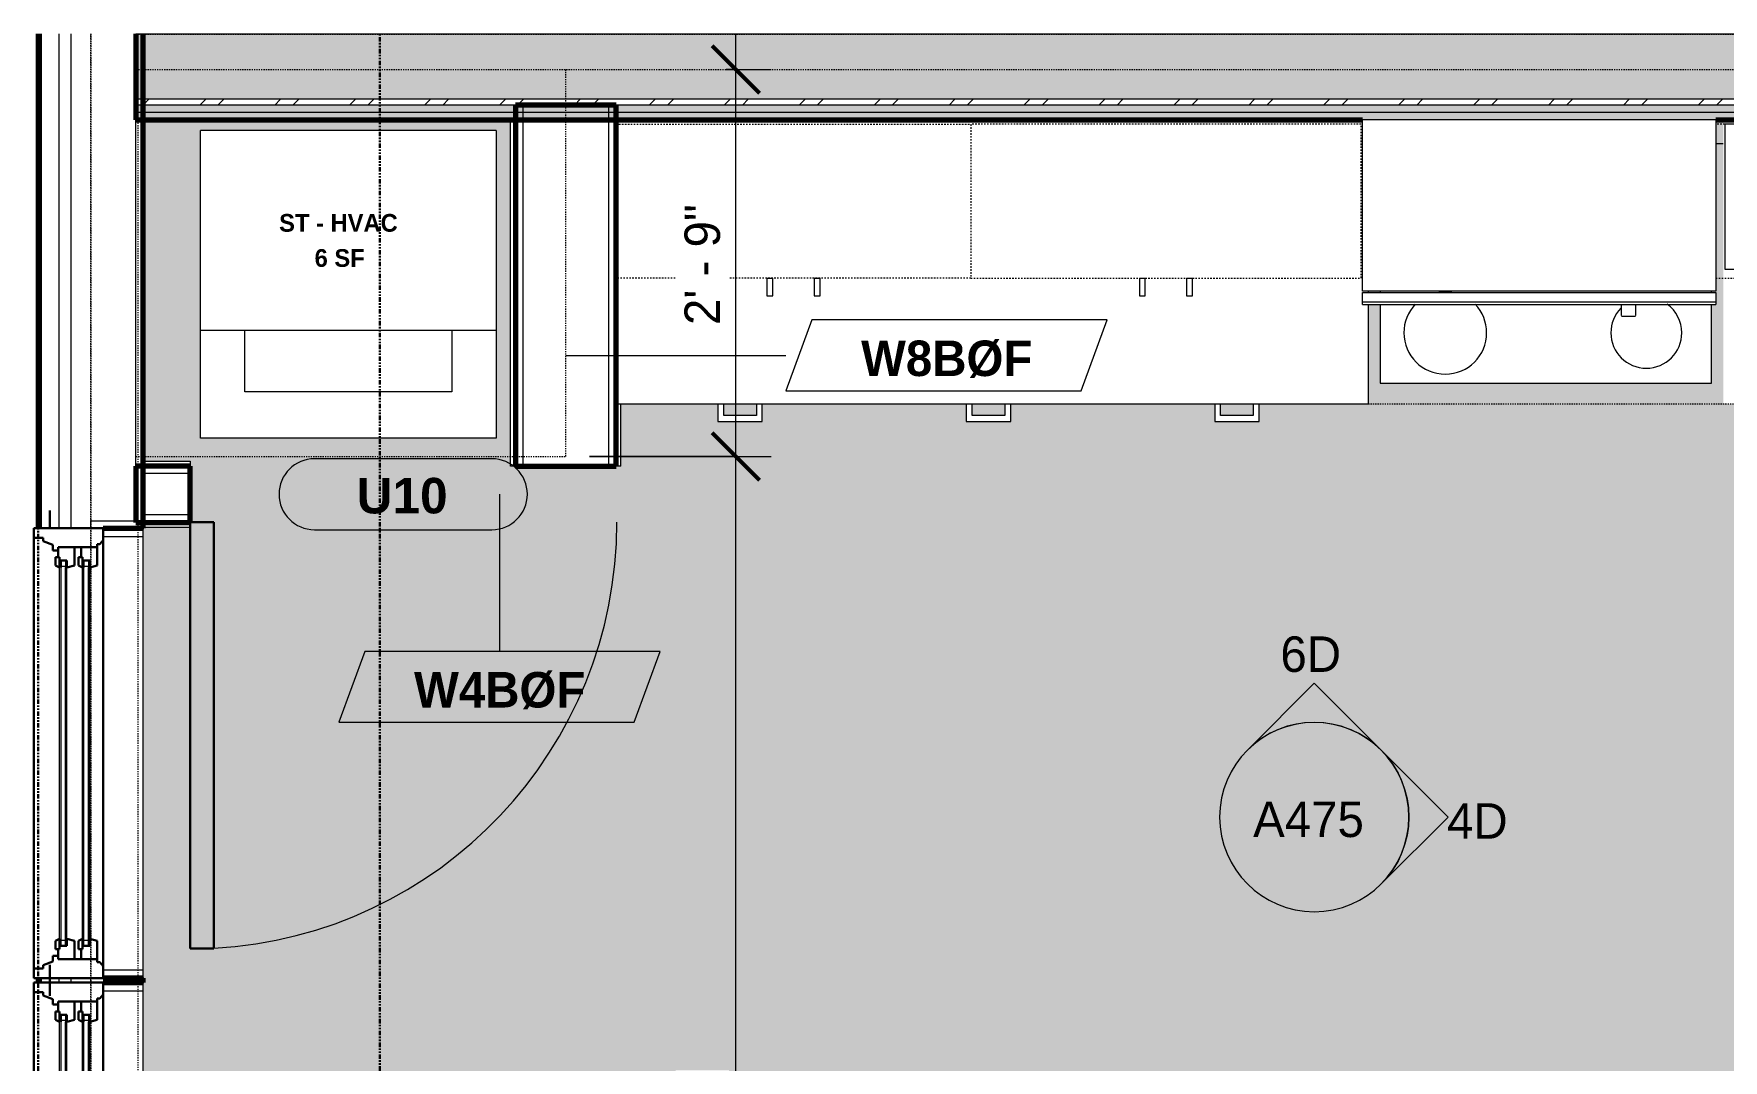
# Model space of a CAD drawing. Header units: inches. Extents: x -2718 to -922, y 119 to 10852.
# Drawn here: x -2436 to -2293.1, y 10466.4 to 10553.2 of the extents above; entities that cross this region are included whole.
import ezdxf

# ---------------------------------------------------------------- set-up
doc = ezdxf.new("R2010")
doc.units = ezdxf.units.IN
doc.header["$MEASUREMENT"] = 0
for name, pattern in [('Dash', [0.25, 0.125, -0.125]), ('Dash 3_32_', [0.1875, 0.09375, -0.09375]), ('Double Dash 3_8_', [1, 0.375, -0.125, 0.125, -0.125, 0.125, -0.125])]:
    doc.linetypes.add(name, pattern=pattern)
for name, color, linetype, lineweight in [('0-2', 250, 'Continuous', 18), ('0-3', 50, 'Double Dash 3_8_', 30), ('0-4', 130, 'Continuous', 5), ('A-ANNO-DIMS', 211, 'Continuous', 9), ('A-ANNO-DIMS-32', 211, 'Continuous', 9), ('A-AREA-IDEN', 2, 'Continuous', 9), ('A-DETL-1', 90, 'Dash 3_32_', 18), ('A-DOOR', 31, 'Continuous', 18), ('A-DOOR-3', 31, 'Continuous', 9), ('A-DOOR-4', 31, 'Continuous', 30), ('A-DOOR-IDEN', 31, 'Continuous', 9), ('A-GLAZ-1', 250, 'Continuous', 18), ('A-GLAZ-2', 50, 'Continuous', 30), ('A-GLAZ-3', 7, 'Continuous', 9), ('A-WALL', 113, 'Continuous', 18), ('A-WALL-1', 10, 'Continuous', 70), ('A-WALL-2', 250, 'Continuous', 18), ('A-WALL-3', 113, 'Continuous', 70), ('A-WALL-4', 113, 'Continuous', 9), ('A-WALL-IDEN', 211, 'Continuous', 9), ('A-WALL-PATT-1', 7, 'Continuous', 9), ('A-WALL-PATT-2', 253, 'Continuous', 9), ('A-WALL-PATT-3', 8, 'Continuous', 9), ('C-PROP-LINE-1', 50, 'Double Dash 3_8_', 30), ('G-ANNO-SYMB', 111, 'Continuous', 9), ('I-FURN', 30, 'Continuous', 9), ('I-WALL', 2, 'Continuous', 18), ('I-WALL-1', 10, 'Continuous', 70), ('I-WALL-2', 2, 'Continuous', 70), ('P-SANR-FIXT', 6, 'Continuous', 9), ('Q-CASE', 31, 'Continuous', 9), ('Q-CASE-1', 31, 'Dash', 9), ('Q-SPCQ', 91, 'Continuous', 9)]:
    doc.layers.add(name, color=color, linetype=linetype, lineweight=lineweight)
doc.layers.add('A-AREA-PATT-1', color=7, linetype='Continuous', lineweight=9, transparency=1)
doc.styles.add('Arial_B', font='arialbd.ttf', dxfattribs={"height": 3})
doc.styles.add('Century Gothic', font='ufonts.com_century-gothic.ttf', dxfattribs={"height": 3})
doc.styles.add('Century Gothic_B', font='GOTHICB.TTF', dxfattribs={"height": 3})
doc.styles.add('Century Gothic_B_1', font='GOTHICB.TTF', dxfattribs={"height": 1.5})
doc.dimstyles.new('OD_1__HACK_2', dxfattribs={"dimscale": 12, "dimtxt": 3.132505, "dimasz": 0.333333, "dimexe": 0.25, "dimexo": 0.166667, "dimgap": 0.041667, "dimtad": 1, "dimdec": 0, "dimzin": 3, "dimdsep": 46, "dimlunit": 4, "dimtxsty": 'Century Gothic', "dimblk1": 'OBLIQUE', "dimblk2": 'OBLIQUE', "dimsah": 1, "dimcen": 0.09, "dimdle": 0.25, "dimazin": 0, "dimtfac": 1, "dimtdec": 4, "dimtix": 1, "dimtmove": 0, "dimatfit": 3, "dimfxl": 1, "dimtvp": 1, "dimtfill": 1, "dimfrac": 2, "dimtolj": 1, "dimtzin": 0, "dimarcsym": 2})
pattern_1 = [(0, (0, 0), (10.24, 2.56), [0.422, -7.258, 0.422, -7.258, -40.96]), (0, (0, 0), (10.24, 2.56), [-15.36, 0.422, -14.938, 0.422, -7.258, -17.92]), (0, (0, 0), (10.24, 2.56), [-38.4, 0.422, -4.698, 0.422, -12.378]), (120, (3.84, 1.28), (-7.33702503, 7.58810013), [0.422, -7.258, 0.422, -7.258, -40.96]), (120, (3.84, 1.28), (-7.33702503, 7.58810013), [-15.36, 0.422, -14.938, 0.422, -7.258, -17.92]), (120, (3.84, 1.28), (-7.33702503, 7.58810013), [-38.4, 0.422, -4.698, 0.422, -12.378]), (240, (5.12, 6.4), (-2.90297497, -10.14810013), [0.422, -7.258, 0.422, -7.258, -40.96]), (240, (5.12, 6.4), (-2.90297497, -10.14810013), [-15.36, 0.422, -14.938, 0.422, -7.258, -17.92]), (240, (5.12, 6.4), (-2.90297497, -10.14810013), [-38.4, 0.422, -4.698, 0.422, -12.378])]

# ---------------------------------------------------------------- blocks, each defined once
blk = doc.blocks.new('Window-Double_Hung-Andersen-400_Series-Tilt_Wash - DOUBLE HUNG - REVERSE COTTAGE - 2ND FLOOR-2888385-2ND _ 3RD FLOOR - STUDIO B - ADA TYPE B')
at = {"layer": 'A-GLAZ-1'}
for p, q in [((-19.01, -2.44), (-18.95, -2.44)), ((18.95, -2.44), (19.01, -2.44)), ((-18.95, -3.94), (-19.01, -3.94)), ((19.01, -3.94), (18.95, -3.94))]:
    blk.add_line(p, q, dxfattribs=at)
at = {"layer": 'A-GLAZ-2'}
for p, q in [((19.01, 4.81), (-19.01, 4.81)), ((-19.01, 4.81), (-19.01, -1.06)), ((-18.2, 4.81), (-18.2, 4)), ((18.2, 4.81), (18.2, 4)), ((19.01, -1.06), (19.01, 4.81)), ((-19.01, 3.44), (-20.51, 3.44)), ((-18.2, 4), (-17.92, 4)), ((-17.92, 4), (-17.61, 3.19)), ((-17.61, 3.19), (-17.14, 3.19)), ((-17.14, 3.19), (-17.14, 2.75)), ((-15.86, 2.97), (-16.57, 2.97)), ((-16.57, 2.62), (-16.57, 2.97)), ((-15.86, 2.97), (-15.7, 2.62)), ((15.86, 2.97), (15.7, 2.62)), ((15.86, 2.97), (16.57, 2.97)), ((16.57, 2.62), (16.57, 2.97)), ((17.14, 3.19), (17.14, 2.75)), ((17.61, 3.19), (17.14, 3.19)), ((17.92, 4), (17.61, 3.19)), ((18.2, 4), (17.92, 4)), ((19.01, 3.44), (20.51, 3.44)), ((-17.42, 2.75), (-16.57, 2.75)), ((-17.42, 2.75), (-17.42, -0.56)), ((-15.7, 2.62), (-16.57, 2.62)), ((-16.29, 2.62), (-16.29, 2)), ((-15.7, 2), (-16.29, 2)), ((-15.86, 1.37), (-15.7, 2)), ((15.7, 2.62), (16.57, 2.62)), ((15.7, 2), (16.29, 2)), ((15.86, 1.37), (15.7, 2)), ((16.29, 2.62), (16.29, 2)), ((17.42, 2.75), (16.57, 2.75)), ((17.42, 2.75), (17.42, -0.56)), ((-17.42, 1.37), (-15.86, 1.37)), ((-17.42, 0.81), (-16.57, 0.81)), ((-15.86, 1.03), (-16.57, 1.03)), ((-16.57, 0.69), (-16.57, 1.03)), ((-15.7, 0.69), (-16.57, 0.69)), ((-16.29, 0.69), (-16.29, 0.06)), ((-15.7, 0.06), (-16.29, 0.06)), ((-15.86, 1.03), (-15.7, 0.69)), ((-15.86, -0.56), (-15.7, 0.06)), ((15.86, 1.03), (15.7, 0.69)), ((15.7, 0.69), (16.57, 0.69)), ((15.7, 0.06), (16.29, 0.06)), ((15.86, -0.56), (15.7, 0.06)), ((17.42, 1.37), (15.86, 1.37)), ((15.86, 1.03), (16.57, 1.03)), ((16.29, 0.69), (16.29, 0.06)), ((16.57, 0.69), (16.57, 1.03)), ((17.42, 0.81), (16.57, 0.81)), ((-19.01, -1.06), (19.01, -1.06)), ((-17.67, -0.78), (-18, -1.06)), ((-17.67, -0.78), (-17.67, -0.56)), ((-17.67, -0.56), (-15.86, -0.56)), ((17.67, -0.56), (15.86, -0.56)), ((17.67, -0.78), (17.67, -0.56)), ((17.67, -0.78), (18, -1.06))]:
    blk.add_line(p, q, dxfattribs=at)
at = {"layer": 'A-GLAZ-3'}
for p, q in [((-16.29, 2.5), (-15.7, 2.5)), ((-16.29, 2.12), (-15.7, 2.12)), ((-15.82, 2.5), (-15.82, 2.12)), ((-15.7, 2.62), (15.7, 2.62)), ((-15.7, 2.5), (15.7, 2.5)), ((-15.7, 2.12), (15.7, 2.12)), ((-15.7, 2), (15.7, 2)), ((16.29, 2.5), (15.7, 2.5)), ((16.29, 2.12), (15.7, 2.12)), ((15.82, 2.5), (15.82, 2.12)), ((-16.29, 0.56), (-15.7, 0.56)), ((-16.29, 0.19), (-15.7, 0.19)), ((-15.82, 0.56), (-15.82, 0.19)), ((-15.7, 0.69), (15.7, 0.69)), ((-15.7, 0.56), (15.7, 0.56)), ((-15.7, 0.19), (15.7, 0.19)), ((-15.7, 0.06), (15.7, 0.06)), ((16.29, 0.56), (15.7, 0.56)), ((16.29, 0.19), (15.7, 0.19)), ((15.82, 0.56), (15.82, 0.19)), ((18.95, -1.06), (-18.95, -1.06)), ((-18.95, -1.06), (-18.95, -4.44)), ((-18.32, -1.06), (-18.32, -4.44)), ((18.32, -1.06), (18.32, -4.44)), ((18.95, -4.44), (18.95, -1.06)), ((-18.95, -4.44), (18.95, -4.44))]:
    blk.add_line(p, q, dxfattribs=at)
blk = doc.blocks.new('Family - ___-2835860-2ND _ 3RD FLOOR - STUDIO B - ADA TYPE B')
at = {"layer": 'C-PROP-LINE-1'}
blk.add_line((-3860.72, 10344.56), (-3860.72, 10553.21), dxfattribs=at)
blk = doc.blocks.new('Family - ___-2835903-2ND _ 3RD FLOOR - STUDIO B - ADA TYPE B')
at = {"layer": 'C-PROP-LINE-1'}
blk.add_line((-3831.82, 10344.56), (-3831.82, 10553.21), dxfattribs=at)
blk = doc.blocks.new('Family - ___-2835932-2ND _ 3RD FLOOR - STUDIO B - ADA TYPE B')
at = {"layer": 'C-PROP-LINE-1'}
blk.add_line((-3860.72, 10344.56), (-3860.72, 10553.21), dxfattribs=at)
blk = doc.blocks.new('CTR - 1st Phase - Shell_rvt-2-2ND _ 3RD FLOOR - STUDIO B - ADA TYPE B')
at = {"layer": 'A-WALL-1'}
for p, q in [((-3860.72, 10553.21), (-3860.72, 10511.41)), ((-3851.85, 10511.41), (-3851.85, 10553.21)), ((-3855.22, 10511.41), (-3851.85, 10511.41)), ((-3860.72, 10473.39), (-3860.72, 10473.01)), ((-3851.85, 10473.39), (-3855.22, 10473.39)), ((-3855.22, 10473.01), (-3851.85, 10473.01)), ((-3851.85, 10473.01), (-3851.85, 10473.39))]:
    blk.add_line(p, q, dxfattribs=at)
at = {"layer": 'A-WALL-2'}
for p, q in [((-3860.47, 10553.21), (-3860.47, 10511.41)), ((-3858.97, 10553.21), (-3858.97, 10511.41)), ((-3857.97, 10553.21), (-3857.97, 10511.41)), ((-3852.47, 10512.04), (-3852.47, 10553.21)), ((-3856.29, 10512.04), (-3856.29, 10511.41)), ((-3856.29, 10512.04), (-3852.47, 10512.04)), ((-3851.85, 10511.41), (-3851.85, 10511.35)), ((-3860.47, 10473.39), (-3860.47, 10473.01)), ((-3858.97, 10473.39), (-3858.97, 10473.01)), ((-3857.97, 10473.39), (-3857.97, 10473.01)), ((-3856.29, 10473.39), (-3856.29, 10473.01)), ((-3851.85, 10473.45), (-3851.85, 10473.39)), ((-3851.85, 10473.01), (-3851.85, 10472.95))]:
    blk.add_line(p, q, dxfattribs=at)
at = {"layer": '0-2', "rotation": 89.99999999999991}
for p in [(-3856.29, 10492.4), (-3856.29, 10454)]:
    blk.add_blockref('Window-Double_Hung-Andersen-400_Series-Tilt_Wash - DOUBLE HUNG - REVERSE COTTAGE - 2ND FLOOR-2888385-2ND _ 3RD FLOOR - STUDIO B - ADA TYPE B', p, dxfattribs=at)
at = {"layer": '0-3'}
for name in ['Family - ___-2835860-2ND _ 3RD FLOOR - STUDIO B - ADA TYPE B', 'Family - ___-2835932-2ND _ 3RD FLOOR - STUDIO B - ADA TYPE B', 'Family - ___-2835903-2ND _ 3RD FLOOR - STUDIO B - ADA TYPE B']:
    blk.add_blockref(name, (0, 0), dxfattribs=at)
blk = doc.blocks.new('CTR - 1st Phase - Common Walls_rvt-2-2ND _ 3RD FLOOR - STUDIO B - ADA TYPE B')
at = {"layer": 'A-WALL-PATT-1'}
h = blk.add_hatch(dxfattribs=at)
h.set_pattern_fill('FP_1', color=256, style=0, pattern_type=2)
h.set_pattern_definition(pattern_1)
h.paths.add_polyline_path([(-3486.67, 10546.56), (-3486.67, 10547.19), (-3852.47, 10547.19), (-3852.47, 10546.56), (-3486.71, 10546.56)], flags=0)
h = blk.add_hatch(dxfattribs=at)
h.set_pattern_fill('FP_1', color=256, style=0, pattern_type=2)
h.set_pattern_definition(pattern_1)
h.paths.add_polyline_path([(-3491.35, 10545.94), (-3487.3, 10545.94), (-3487.3, 10546.56), (-3552.92, 10546.56), (-3552.92, 10545.94), (-3492.12, 10545.94)], flags=0)
h.paths.add_polyline_path([(-3846.99, 10545.94), (-3680.87, 10545.94), (-3680.87, 10546.36), (-3677.37, 10546.36), (-3677.37, 10545.94), (-3556.42, 10545.94), (-3556.42, 10546.56), (-3852.47, 10546.56), (-3852.47, 10545.94)], flags=0)
at = {"layer": 'A-WALL-PATT-2'}
h = blk.add_hatch(dxfattribs=at)
h.set_pattern_fill('FP_2', color=256, style=0, pattern_type=2)
h.set_pattern_definition([(161.57, (0.16, 0.16), (-1.279773737, -0.000426766), [0, -9.107, 1.011, 0]), (18.43, (-0.16, 0.16), (-1.279773737, 0.000426766), [0, -9.107, 1.011, 0]), (108.43, (0.16, 0.16), (0.639452382, -3.199964008), [3.035, -7.083]), (71.57, (-0.16, 0.16), (0.639452382, 3.199964008), [3.035, -7.083])])
h.paths.add_polyline_path([(-3852.47, 10547.69), (-3486.67, 10547.69), (-3486.67, 10553.19), (-3852.47, 10553.19)], flags=0)
at = {"layer": 'A-WALL-PATT-3'}
h = blk.add_hatch(dxfattribs=at)
h.set_pattern_fill('FP_3', color=256, style=0, pattern_type=2)
h.set_pattern_definition([(45, (0, 0), (-3.1678384, 3.1678384), []), (45, (0, 4.8), (-3.1678384, 3.1678384), [])])
h.paths.add_polyline_path([(-3662.56, 10547.19), (-3486.67, 10547.19), (-3486.67, 10547.69), (-3852.47, 10547.69), (-3852.47, 10547.19), (-3673.74, 10547.19)], flags=0)
at = {"layer": 'A-WALL-2'}
for p, q in [((-3783.41, 10553.19), (-3852.47, 10553.19)), ((-3487.3, 10553.19), (-3745.41, 10553.19)), ((-3487.3, 10547.69), (-3852.47, 10547.69)), ((-3487.3, 10547.19), (-3852.47, 10547.19)), ((-3487.3, 10546.56), (-3852.47, 10546.56))]:
    blk.add_line(p, q, dxfattribs=at)
at = {"layer": 'I-WALL-1'}
for p, q in [((-3852.47, 10553.21), (-3852.47, 10545.94)), ((-3852.47, 10545.94), (-3748.75, 10545.94)), ((-3718.87, 10545.94), (-3706.87, 10545.94))]:
    blk.add_line(p, q, dxfattribs=at)
blk = doc.blocks.new('Entertainment_Center_14771 - Entertainment_Center_14771-1372851-2ND _ 3RD FLOOR - STUDIO B - ADA TYPE B')
at = {"layer": 'I-FURN'}
for p, q in [((-19, -6.13), (-19, -6.1)), ((19, -6.13), (-19, -6.13)), ((19, -6.1), (19, -6.13))]:
    blk.add_line(p, q, dxfattribs=at)
blk = doc.blocks.new('Range - 24_ x 30_-2320547-2ND _ 3RD FLOOR - STUDIO B - ADA TYPE B')
at = {"layer": 'Q-SPCQ'}
blk.add_line((29.37, 22), (30, 22), dxfattribs=at)
for centre, radius, start, end in [((6.5, 6), 3.5, 81.0228, 98.9772), ((6.5, 6), 3.5, 136.4295, 180), ((6.5, 6), 3.5, 360, 43.5294), ((23.5, 6), 3, 136.1907, 180), ((23.5, 6), 3, 360, 53.8773), ((6.5, 6), 3.5, 180, 0), ((23.5, 6), 3, 180, 360)]:
    blk.add_arc(centre, radius, start, end, dxfattribs=at)
blk = doc.blocks.new('Basic Wall _ INT - W4BØF - _5_8 GYP - 2X4 WOOD_BATT_ - 5_8 GYP_ - ___-2685603-2ND _ 3RD FLOOR - STUDIO B - ADA TYPE B')
at = {"layer": 'A-WALL'}
for p, q in [((-3851.85, 10517.08), (-3847.87, 10517.08)), ((-3847.87, 10516.79), (-3851.85, 10516.79)), ((-3847.87, 10517.08), (-3847.87, 10516.79)), ((-3847.87, 10516.79), (-3847.87, 10516.71)), ((-3847.87, 10516.71), (-3847.87, 10516.66))]:
    blk.add_line(p, q, dxfattribs=at)
blk = doc.blocks.new('Basic Wall _ INT - W4BØF - _5_8 GYP - 2X4 WOOD_BATT_ - 5_8 GYP_ - ___-2685604-2ND _ 3RD FLOOR - STUDIO B - ADA TYPE B')
at = {"layer": 'A-WALL'}
for p, q in [((-3851.85, 10511.79), (-3847.87, 10511.79)), ((-3851.85, 10511.5), (-3847.87, 10511.5)), ((-3847.87, 10511.91), (-3847.87, 10511.87)), ((-3847.87, 10511.87), (-3847.87, 10511.79)), ((-3847.87, 10511.79), (-3847.87, 10511.5))]:
    blk.add_line(p, q, dxfattribs=at)
blk = doc.blocks.new('Basic Wall _ INT - W8BØF - _5_8 GYP - 2X8 WOOD_BATT_ - 5_8 GYP_ - ___-2698626-2ND _ 3RD FLOOR - STUDIO B - ADA TYPE B')
at = {"layer": 'I-WALL'}
for p, q in [((-3820.78, 10516.66), (-3820.78, 10545.94)), ((-3820.49, 10545.94), (-3820.49, 10516.66)), ((-3820.49, 10516.66), (-3820.78, 10516.66)), ((-3820.41, 10516.66), (-3820.49, 10516.66)), ((-3820.37, 10516.66), (-3820.41, 10516.66))]:
    blk.add_line(p, q, dxfattribs=at)
blk = doc.blocks.new('Basic Wall _ INT - W8BØF - _5_8 GYP - 2X8 WOOD_BATT_ - 5_8 GYP_ - ___-2703820-2ND _ 3RD FLOOR - STUDIO B - ADA TYPE B')
at = {"layer": 'I-WALL'}
for p, q in [((-3811.74, 10516.66), (-3811.74, 10521.94)), ((-3811.45, 10516.66), (-3811.45, 10521.94)), ((-3811.82, 10516.66), (-3811.87, 10516.66)), ((-3811.74, 10516.66), (-3811.82, 10516.66)), ((-3811.45, 10516.66), (-3811.74, 10516.66))]:
    blk.add_line(p, q, dxfattribs=at)
blk = doc.blocks.new('SWING - SINGLE - FLUSH - 36_ x 80_ - OFFSET PIVOT DOOR AT MAGIC PAK AND WASHER_DRYER-3199414-2ND _ 3RD FLOOR - STUDIO B - ADA TYPE B')
at = {"layer": 'A-DOOR-3'}
blk.add_arc((18, 2.37), 36.07, 93.1789, 180, dxfattribs=at)
at = {"layer": 'A-DOOR-4'}
for p, q in [((16, 2.37), (16, 38.39)), ((18, 38.39), (16, 38.39)), ((18, 2.37), (18, 38.39)), ((18, 2.37), (16, 2.37))]:
    blk.add_line(p, q, dxfattribs=at)
blk = doc.blocks.new('Stacked Washer and Dryer - 26_x25_ - Private-1352637-2ND _ 3RD FLOOR - STUDIO B - ADA TYPE B')
at = {"layer": 'P-SANR-FIXT'}
for p, q in [((0, 12.5), (26, 12.5)), ((0, 12.5), (0, -12.5)), ((16.90625, 12.5), (16.90625, -12.5)), ((26, 12.5), (26, -12.5)), ((16.90625, 8.75), (22.09375, 8.75)), ((22.09375, 8.75), (22.09375, -8.75)), ((22.09375, -8.75), (16.90625, -8.75)), ((26, -12.5), (0, -12.5))]:
    blk.add_line(p, q, dxfattribs=at)
blk = doc.blocks.new('Base Cabinet 3 Drawer 230 - Base Cabinet 3 Drawer 230 21_-2578998-2ND _ 3RD FLOOR - STUDIO B - ADA TYPE B')
at = {"layer": 'Q-CASE'}
for p, q in [((2.61, 25.5), (-1.14, 25.5)), ((-1.14, 25.5), (-1.14, 24)), ((-0.64, 24), (-0.64, 25)), ((-0.64, 25), (2.11, 25)), ((2.11, 25), (2.11, 24)), ((2.61, 24), (2.61, 25.5))]:
    blk.add_line(p, q, dxfattribs=at)
blk = doc.blocks.new('30quot_MicrowaveVent_11166 - 70cm miele oven-2322118-2ND _ 3RD FLOOR - STUDIO B - ADA TYPE B')
at = {"layer": 'Q-CASE'}
for p, q in [((-14.2, -14.49), (-14.2, 0)), ((15.68, 0), (-14.2, 0)), ((15.68, 0), (15.68, -14.49)), ((15.68, -14.49), (-14.2, -14.49)), ((-14.2, -14.61), (15.68, -14.61)), ((-14.2, -15.39), (-14.2, -14.61)), ((-14.2, -15.6), (-14.2, -15.39)), ((-14.2, -15.39), (15.68, -15.39)), ((-14.2, -15.6), (15.68, -15.6)), ((7.69, -16.55), (7.69, -15.63)), ((8.88, -15.63), (8.88, -16.55)), ((15.68, -14.61), (15.68, -15.39)), ((15.68, -15.39), (15.68, -15.6)), ((7.69, -16.6), (8.88, -16.6))]:
    blk.add_line(p, q, dxfattribs=at)
blk = doc.blocks.new('300 Series Wall Hung Cabinet_301 - 12_ x 27_-2529027-2ND _ 3RD FLOOR - STUDIO B - ADA TYPE B')
at = {"layer": 'Q-CASE'}
for p, q in [((5.25, -0.19), (-5.25, -0.19)), ((-5.25, -0.19), (-5.25, -12.44)), ((5.25, -12.44), (5.25, -0.19)), ((-5.25, -12.44), (5.25, -12.44)), ((-4, -13.19), (-3.51, -13.19)), ((-4, -13.19), (-4, -14.69)), ((-3.51, -14.69), (-3.51, -13.19)), ((-4, -14.69), (-3.51, -14.69))]:
    blk.add_line(p, q, dxfattribs=at)
at = {"layer": 'Q-CASE-1'}
for p, q in [((6, -0.19), (-6, -0.19)), ((-6, -0.19), (-6, -13.19)), ((6, -13.19), (6, -0.19)), ((-6, -13.19), (6, -13.19))]:
    blk.add_line(p, q, dxfattribs=at)
blk = doc.blocks.new('300 Series Wall Hung Cabinet_302 - 33_ X 27_-2598982-2ND _ 3RD FLOOR - STUDIO B - ADA TYPE B')
at = {"layer": 'Q-CASE'}
for p, q in [((-2.25, -13.19), (-1.76, -13.19)), ((-2.25, -13.19), (-2.25, -14.69)), ((-1.76, -14.69), (-1.76, -13.19)), ((1.75, -13.19), (2.24, -13.19)), ((1.75, -13.19), (1.75, -14.69)), ((2.24, -14.69), (2.24, -13.19)), ((-2.25, -14.69), (-1.76, -14.69)), ((1.75, -14.69), (2.24, -14.69))]:
    blk.add_line(p, q, dxfattribs=at)
at = {"layer": 'Q-CASE-1'}
for p, q in [((16.5, -0.19), (-16.5, -0.19)), ((-16.5, -0.19), (-16.5, -13.19)), ((16.5, -13.19), (16.5, -0.19)), ((-16.5, -13.19), (16.5, -13.19))]:
    blk.add_line(p, q, dxfattribs=at)
blk = doc.blocks.new('300 Series Wall Hung Cabinet_302 - 30_ X 27_-2746447-2ND _ 3RD FLOOR - STUDIO B - ADA TYPE B')
at = {"layer": 'Q-CASE'}
for p, q in [((-1.76, 14.69), (-2.25, 14.69)), ((-2.25, 14.69), (-2.25, 13.19)), ((-1.76, 13.19), (-1.76, 14.69)), ((2.24, 14.69), (1.75, 14.69)), ((1.75, 14.69), (1.75, 13.19)), ((2.24, 13.19), (2.24, 14.69)), ((-1.76, 13.19), (-2.25, 13.19)), ((2.24, 13.19), (1.75, 13.19))]:
    blk.add_line(p, q, dxfattribs=at)
at = {"layer": 'Q-CASE-1'}
for p, q in [((-15, 0.19), (-15, 13.19)), ((-15, 13.19), (15, 13.19)), ((15, 13.19), (15, 0.19)), ((15, 0.19), (-15, 0.19))]:
    blk.add_line(p, q, dxfattribs=at)
blk = doc.blocks.new('Base Cabinet 3 Drawer 230 - Base Cabinet 3 Drawer 230 21_-2554957-2ND _ 3RD FLOOR - STUDIO B - ADA TYPE B')
at = {"layer": 'Q-CASE'}
for p, q in [((-1.14, -24), (-1.14, -25.5)), ((-0.64, -25), (-0.64, -24)), ((2.11, -24), (2.11, -25)), ((2.61, -25.5), (2.61, -24)), ((-1.14, -25.5), (2.61, -25.5)), ((2.11, -25), (-0.64, -25))]:
    blk.add_line(p, q, dxfattribs=at)
blk = doc.blocks.new('Elevation - Filled Arrow-152140-2ND _ 3RD FLOOR - STUDIO B - ADA TYPE B')
at = {"layer": 'G-ANNO-SYMB'}
for start, end in [(360, 180), (180, 360)]:
    blk.add_arc((0, 0), 0.25, start, end, dxfattribs=at)
blk = doc.blocks.new('Elevation - Filled Arrow-151867-2ND _ 3RD FLOOR - STUDIO B - ADA TYPE B')
at = {"layer": 'G-ANNO-SYMB'}
for p, q in [((0, 0.3536), (-0.1768, 0.1768)), ((0.1768, 0.1768), (0, 0.3536))]:
    blk.add_line(p, q, dxfattribs=at)
blk.add_arc((0, 0), 0.25, 45, 135, dxfattribs=at)
blk = doc.blocks.new('DIMBLOCK25-2ND _ 3RD FLOOR - STUDIO B - ADA TYPE B')
at = {"layer": 'A-ANNO-DIMS-32', "lineweight": 50}
for p, q in [((-2376.61, 10517.49), (-2378.61, 10519.49)), ((-2376.61, 10517.49), (-2374.61, 10515.49)), ((-2376.61, 10394.21), (-2378.61, 10396.21)), ((-2376.61, 10394.21), (-2374.61, 10392.21))]:
    blk.add_line(p, q, dxfattribs=at)
at = {"layer": 'A-ANNO-DIMS-32'}
for p, q in [((-2388.99, 10517.49), (-2373.61, 10517.49)), ((-2376.61, 10517.49), (-2388.99, 10517.49)), ((-2376.61, 10394.21), (-2376.61, 10517.49)), ((-2394.85, 10394.21), (-2373.61, 10394.21)), ((-2376.61, 10394.21), (-2394.85, 10394.21))]:
    blk.add_line(p, q, dxfattribs=at)
at = {"layer": 'A-ANNO-DIMS-32', "color": 0, "insert": (-2380.95, 10449.44), "char_height": 3, "width": 15.394, "attachment_point": 1, "rotation": 90, "line_spacing_factor": 0.984502, "style": 'Century Gothic', "bg_fill": 3, "box_fill_scale": 1.25, "bg_fill_color": 256, "bg_fill_true_color": 13158600, "bg_fill_transparency": 0}
blk.add_mtext('10\' - 3"', dxfattribs=at)
blk = doc.blocks.new('_Oblique')
at = {"color": 0, "linetype": 'ByBlock', "lineweight": -2}
blk.add_line((-0.5, -0.5), (0.5, 0.5), dxfattribs=at)
blk = doc.blocks.new('DIMBLOCK26-2ND _ 3RD FLOOR - STUDIO B - ADA TYPE B')
at = {"layer": 'A-ANNO-DIMS-32'}
for p, q in [((-2376.61, 10517.49), (-2376.61, 10553.19)), ((-2377.44, 10550.19), (-2373.61, 10550.19)), ((-2376.61, 10550.19), (-2377.44, 10550.19)), ((-2388.99, 10517.49), (-2373.61, 10517.49)), ((-2376.61, 10517.49), (-2388.99, 10517.49))]:
    blk.add_line(p, q, dxfattribs=at)
at = {"layer": 'A-ANNO-DIMS-32', "lineweight": 50}
for p, q in [((-2376.61, 10550.19), (-2378.61, 10552.19)), ((-2376.61, 10550.19), (-2374.61, 10548.19)), ((-2376.61, 10517.49), (-2378.61, 10519.49)), ((-2376.61, 10517.49), (-2374.61, 10515.49))]:
    blk.add_line(p, q, dxfattribs=at)
at = {"layer": 'A-ANNO-DIMS-32', "color": 0, "insert": (-2380.95, 10528.59), "char_height": 3, "width": 12.5897, "attachment_point": 1, "rotation": 90, "line_spacing_factor": 0.984502, "style": 'Century Gothic', "bg_fill": 3, "box_fill_scale": 1.25, "bg_fill_color": 256, "bg_fill_true_color": 13158600, "bg_fill_transparency": 0}
blk.add_mtext('2\' - 9"', dxfattribs=at)
blk = doc.blocks.new('Door Tag - Type Mark-2601225-2ND _ 3RD FLOOR - STUDIO B - ADA TYPE B')
at = {"layer": 'A-DOOR-IDEN'}
for p, q in [((0.234375, 0.09375), (-0.234375, 0.09375)), ((-0.234375, -0.09375), (0.234375, -0.09375))]:
    blk.add_line(p, q, dxfattribs=at)
for centre, start, end in [((-0.234375, 0), 90, 270), ((0.234375, 0), 270, 90)]:
    blk.add_arc(centre, 0.09375, start, end, dxfattribs=at)
blk = doc.blocks.new('Wall Tag - ONE-2663183-2ND _ 3RD FLOOR - STUDIO B - ADA TYPE B')
at = {"layer": 'A-WALL-IDEN'}
for p, q in [((-0.3561, 0.0937), (-0.4244, -0.0937)), ((0.4244, 0.0937), (-0.3561, 0.0937)), ((0.3561, -0.0937), (0.4244, 0.0937)), ((-0.4244, -0.0937), (0.3561, -0.0937))]:
    blk.add_line(p, q, dxfattribs=at)

msp = doc.modelspace()

# ---------------------------------------------------------------- hatches: boundary and pattern name
at = {"layer": 'A-AREA-PATT-1'}
h = msp.add_hatch(color=256, dxfattribs=at)
h.paths.add_polyline_path([(-2395.33, 10514.29), (-2390.99, 10514.29), (-2390.99, 10516.66), (-2395.66, 10516.66), (-2395.66, 10545.94), (-2426.73, 10545.94), (-2426.73, 10517.08), (-2422.74, 10517.08), (-2422.74, 10514.29), (-2395.33, 10514.29)], flags=0)
h.paths.add_polyline_path([(-2396.87, 10519.03), (-2421.87, 10519.03), (-2421.87, 10545.03), (-2396.87, 10545.03), (-2396.87, 10527.13)], flags=0)
h = msp.add_hatch(color=256, dxfattribs=at)
h.paths.add_polyline_path([(-2080.18, 10356.09), (-2116.18, 10356.09), (-2116.18, 10357.84), (-2080.18, 10357.84), (-2080.18, 10356.73)], flags=0)
h.paths.add_polyline_path([(-2294.26, 10352.84), (-2080.18, 10352.84), (-2080.18, 10356.09), (-2078.24, 10356.09), (-2078.24, 10356.71), (-2076.3, 10356.71), (-2076.3, 10391.46), (-2078.24, 10391.46), (-2078.24, 10392.09), (-2080.18, 10392.09), (-2080.18, 10412.78), (-2131.93, 10412.78), (-2131.93, 10415.56), (-2167.51, 10415.56), (-2167.51, 10411.24), (-2128.93, 10411.24), (-2128.93, 10411.49), (-2092.93, 10411.49), (-2092.93, 10411.24), (-2089.93, 10411.24), (-2089.93, 10409.99), (-2092.93, 10409.99), (-2092.93, 10409.74), (-2093.93, 10409.74), (-2093.93, 10409.56), (-2095.43, 10409.56), (-2095.43, 10409.74), (-2126.43, 10409.74), (-2126.43, 10409.56), (-2127.93, 10409.56), (-2127.93, 10409.74), (-2128.93, 10409.74), (-2128.93, 10409.99), (-2167.51, 10409.99), (-2167.51, 10392.33), (-2280.37, 10392.33), (-2280.37, 10397.9), (-2256.78, 10397.9), (-2256.78, 10434.09), (-2280.37, 10434.09), (-2280.37, 10452.44), (-2280.72, 10452.45), (-2280.81, 10452.5), (-2280.86, 10452.59), (-2280.87, 10452.64), (-2280.87, 10453.53), (-2281.12, 10453.53), (-2281.12, 10457.26), (-2281.37, 10457.26), (-2281.37, 10459.23), (-2281.12, 10459.23), (-2281.12, 10468.59), (-2281.37, 10468.59), (-2281.37, 10469.18), (-2281.12, 10469.18), (-2281.12, 10469.77), (-2281.37, 10469.77), (-2281.37, 10470.36), (-2281.12, 10470.36), (-2281.12, 10470.95), (-2281.37, 10470.95), (-2281.37, 10471.54), (-2281.12, 10471.54), (-2281.12, 10472.13), (-2281.37, 10472.13), (-2281.37, 10472.72), (-2281.12, 10472.72), (-2281.12, 10475.35), (-2280.87, 10475.35), (-2280.85, 10476.3), (-2280.84, 10476.34), (-2280.81, 10476.38), (-2280.72, 10476.43), (-2280.67, 10476.44), (-2280.36, 10476.44), (-2280.37, 10476.94), (-2281.36, 10476.94), (-2281.36, 10509.94), (-2280.36, 10509.94), (-2280.37, 10521.94), (-2289.88, 10521.94), (-2289.88, 10520.44), (-2290.37, 10520.44), (-2290.37, 10521.94), (-2293.12, 10521.94), (-2293.12, 10545.94), (-2293.74, 10545.94), (-2293.74, 10531.45), (-2294.12, 10531.45), (-2294.12, 10531.33), (-2293.74, 10531.33), (-2293.74, 10530.34), (-2294.12, 10530.34), (-2294.12, 10523.69), (-2322.12, 10523.69), (-2322.12, 10530.34), (-2323.12, 10530.34), (-2323.12, 10521.94), (-2332.37, 10521.94), (-2332.37, 10520.44), (-2336.12, 10520.44), (-2336.12, 10521.94), (-2353.37, 10521.94), (-2353.37, 10520.44), (-2357.12, 10520.44), (-2357.12, 10521.94), (-2374.37, 10521.94), (-2374.37, 10520.44), (-2378.12, 10520.44), (-2378.12, 10521.94), (-2386.33, 10521.94), (-2386.33, 10516.66), (-2390.99, 10516.66), (-2390.99, 10514.29), (-2422.74, 10514.29), (-2422.74, 10511.5), (-2426.73, 10511.5), (-2426.73, 10397), (-2399.22, 10397), (-2399.22, 10394.21), (-2396.85, 10394.21), (-2396.85, 10361.59), (-2394.06, 10361.59), (-2394.06, 10352.84), (-2387.98, 10352.84), (-2387.98, 10368.96), (-2387.32, 10368.96), (-2387.32, 10369), (-2386.83, 10369), (-2386.83, 10368.96), (-2371.64, 10368.96), (-2371.64, 10369), (-2370.65, 10369), (-2370.65, 10368.96), (-2369.98, 10368.96), (-2369.98, 10364.96), (-2333.98, 10364.96), (-2333.98, 10368.96), (-2333.32, 10368.96), (-2333.32, 10369), (-2332.33, 10369), (-2332.33, 10368.96), (-2317.13, 10368.96), (-2317.13, 10369), (-2316.64, 10369), (-2316.64, 10368.96), (-2315.98, 10368.96), (-2315.98, 10352.84), (-2312.43, 10352.84)], flags=0)
h.paths.add_polyline_path([(-2379.48, 10383.71), (-2394.47, 10383.71), (-2394.47, 10413.71), (-2334.47, 10413.71), (-2334.47, 10383.71), (-2351.07, 10383.71)], flags=0)
h.paths.add_polyline_path([(-2286.37, 10397.94), (-2288.37, 10397.94), (-2288.37, 10433.69), (-2258.37, 10433.69), (-2258.37, 10397.94), (-2280.37, 10397.94)], flags=0)
h.paths.add_polyline_path([(-2396.85, 10428.36), (-2409.84, 10428.36), (-2409.84, 10429.36), (-2415.84, 10429.36), (-2415.84, 10464.36), (-2331.84, 10464.36), (-2331.84, 10429.36), (-2337.84, 10429.36), (-2337.84, 10428.36), (-2395.18, 10428.36)], flags=0)
h.paths.add_polyline_path([(-2280.37, 10441.06), (-2281.87, 10441.06), (-2281.87, 10444.81), (-2280.37, 10444.81), (-2280.37, 10444.32), (-2281.37, 10444.32), (-2281.37, 10441.56), (-2280.37, 10441.56)], flags=0)
h.paths.add_polyline_path([(-2281.36, 10511.95), (-2281.87, 10511.95), (-2281.87, 10512.44), (-2280.37, 10512.44), (-2280.37, 10511.95), (-2280.99, 10511.95)], flags=0)
h.paths.add_polyline_path([(-2332.87, 10520.94), (-2332.87, 10521.94), (-2335.62, 10521.94), (-2335.62, 10520.94)], flags=0)
h.paths.add_polyline_path([(-2377.62, 10520.94), (-2374.87, 10520.94), (-2374.87, 10521.94), (-2377.62, 10521.94)], flags=0)
h.paths.add_polyline_path([(-2356.62, 10520.94), (-2353.87, 10520.94), (-2353.87, 10521.94), (-2356.62, 10521.94)], flags=0)
h.paths.add_polyline_path([(-2322.12, 10531.33), (-2322.12, 10531.45), (-2323.12, 10531.45), (-2323.12, 10531.33), (-2322.66, 10531.33)], flags=0)

# ---------------------------------------------------------------- linework, layer by layer
at = {"layer": 'A-DETL-1'}
for p, q in [((-2431.16, 10344.56), (-2431.16, 10553.21)), ((-2431.16, 10553.21), (-2431.16, 10344.56)), ((-2427.35, 10553.19), (-2058.85, 10553.19)), ((-2427.15, 10550.19), (-2061.35, 10550.19)), ((-2427.15, 10348.59), (-2427.15, 10550.19)), ((-2390.99, 10517.49), (-2390.99, 10550.19)), ((-2386.74, 10521.94), (-2280.37, 10521.94)), ((-2427.35, 10517.49), (-2390.99, 10517.49))]:
    msp.add_line(p, q, dxfattribs=at)
at = {"layer": 'A-WALL'}
for p, q in [((-2394.62, 10547.19), (-2394.62, 10516.66)), ((-2387.37, 10547.19), (-2387.37, 10516.66)), ((-2426.73, 10516.04), (-2426.73, 10512.54)), ((-2422.74, 10516.04), (-2426.73, 10516.04)), ((-2422.74, 10512.54), (-2426.73, 10512.54))]:
    msp.add_line(p, q, dxfattribs=at)
at = {"layer": 'A-WALL-3'}
for p, q in [((-2422.74, 10516.66), (-2427.35, 10516.66)), ((-2427.35, 10516.66), (-2427.35, 10511.91)), ((-2422.74, 10511.91), (-2422.74, 10516.66)), ((-2427.35, 10511.91), (-2422.74, 10511.91))]:
    msp.add_line(p, q, dxfattribs=at)
at = {"layer": 'A-WALL-4'}
for p, q in [((-2323.12, 10531.33), (-2323.12, 10531.45)), ((-2323.12, 10521.94), (-2323.12, 10530.34)), ((-2322.12, 10531.45), (-2322.12, 10531.33)), ((-2322.12, 10530.34), (-2322.12, 10523.69)), ((-2294.12, 10531.33), (-2294.12, 10531.45)), ((-2294.12, 10523.69), (-2294.12, 10530.34)), ((-2322.12, 10523.69), (-2294.12, 10523.69)), ((-2386.74, 10521.94), (-2323.12, 10521.94))]:
    msp.add_line(p, q, dxfattribs=at)
at = {"layer": 'I-WALL-2'}
for p, q in [((-2386.74, 10547.19), (-2395.24, 10547.19)), ((-2395.24, 10547.19), (-2395.24, 10516.66)), ((-2386.74, 10516.66), (-2386.74, 10547.19)), ((-2395.24, 10516.66), (-2386.74, 10516.66))]:
    msp.add_line(p, q, dxfattribs=at)

# ---------------------------------------------------------------- block references
at = {"layer": '0-4'}
for name in ['CTR - 1st Phase - Shell_rvt-2-2ND _ 3RD FLOOR - STUDIO B - ADA TYPE B', 'CTR - 1st Phase - Common Walls_rvt-2-2ND _ 3RD FLOOR - STUDIO B - ADA TYPE B']:
    msp.add_blockref(name, (1425.12, 0), dxfattribs=at)
at = {"layer": 'A-DOOR', "rotation": 180}
msp.add_blockref('SWING - SINGLE - FLUSH - 36_ x 80_ - OFFSET PIVOT DOOR AT MAGIC PAK AND WASHER_DRYER-3199414-2ND _ 3RD FLOOR - STUDIO B - ADA TYPE B', (-2404.74, 10514.29), dxfattribs=at)
at = {"layer": 'A-WALL'}
for name in ['Basic Wall _ INT - W4BØF - _5_8 GYP - 2X4 WOOD_BATT_ - 5_8 GYP_ - ___-2685603-2ND _ 3RD FLOOR - STUDIO B - ADA TYPE B', 'Basic Wall _ INT - W4BØF - _5_8 GYP - 2X4 WOOD_BATT_ - 5_8 GYP_ - ___-2685604-2ND _ 3RD FLOOR - STUDIO B - ADA TYPE B']:
    msp.add_blockref(name, (1425.12, 0), dxfattribs=at)
at = {"layer": 'A-WALL-IDEN', "xscale": 31.99999999999999, "yscale": 31.99999999999999, "zscale": 31.99999999999999}
msp.add_blockref('Wall Tag - ONE-2663183-2ND _ 3RD FLOOR - STUDIO B - ADA TYPE B', (-2358.8, 10526.03), dxfattribs=at)
at = {"layer": 'G-ANNO-SYMB', "xscale": 31.99999999999999, "yscale": 31.99999999999999, "zscale": 31.99999999999999}
for name in ['Elevation - Filled Arrow-151867-2ND _ 3RD FLOOR - STUDIO B - ADA TYPE B', 'Elevation - Filled Arrow-152140-2ND _ 3RD FLOOR - STUDIO B - ADA TYPE B']:
    msp.add_blockref(name, (-2327.7, 10487), dxfattribs=at)
at = {"layer": 'G-ANNO-SYMB', "extrusion": (0, 0, -1), "xscale": 31.99999999999999, "yscale": 31.99999999999999, "zscale": 31.99999999999999, "rotation": 90.00000000000131}
msp.add_blockref('Elevation - Filled Arrow-151867-2ND _ 3RD FLOOR - STUDIO B - ADA TYPE B', (2327.7, 10487), dxfattribs=at)
at = {"layer": 'I-FURN'}
msp.add_blockref('Entertainment_Center_14771 - Entertainment_Center_14771-1372851-2ND _ 3RD FLOOR - STUDIO B - ADA TYPE B', (-2339.29, 10559.31), dxfattribs=at)
at = {"layer": 'I-WALL'}
for name in ['Basic Wall _ INT - W8BØF - _5_8 GYP - 2X8 WOOD_BATT_ - 5_8 GYP_ - ___-2698626-2ND _ 3RD FLOOR - STUDIO B - ADA TYPE B', 'Basic Wall _ INT - W8BØF - _5_8 GYP - 2X8 WOOD_BATT_ - 5_8 GYP_ - ___-2703820-2ND _ 3RD FLOOR - STUDIO B - ADA TYPE B']:
    msp.add_blockref(name, (1425.12, 0), dxfattribs=at)
at = {"layer": 'P-SANR-FIXT', "rotation": 269.9999999999946}
msp.add_blockref('Stacked Washer and Dryer - 26_x25_ - Private-1352637-2ND _ 3RD FLOOR - STUDIO B - ADA TYPE B', (-2409.37, 10545.03), dxfattribs=at)
at = {"layer": 'Q-CASE'}
for name, p in [('30quot_MicrowaveVent_11166 - 70cm miele oven-2322118-2ND _ 3RD FLOOR - STUDIO B - ADA TYPE B', (-2309.42, 10545.94)), ('300 Series Wall Hung Cabinet_302 - 33_ X 27_-2598982-2ND _ 3RD FLOOR - STUDIO B - ADA TYPE B', (-2340.24, 10545.75)), ('300 Series Wall Hung Cabinet_301 - 12_ x 27_-2529027-2ND _ 3RD FLOOR - STUDIO B - ADA TYPE B', (-2287.74, 10545.75)), ('Base Cabinet 3 Drawer 230 - Base Cabinet 3 Drawer 230 21_-2554957-2ND _ 3RD FLOOR - STUDIO B - ADA TYPE B', (-2355.98, 10545.94))]:
    msp.add_blockref(name, p, dxfattribs=at)
at = {"layer": 'Q-CASE', "rotation": 180}
for name, p in [('300 Series Wall Hung Cabinet_302 - 30_ X 27_-2746447-2ND _ 3RD FLOOR - STUDIO B - ADA TYPE B', (-2371.74, 10545.75)), ('Base Cabinet 3 Drawer 230 - Base Cabinet 3 Drawer 230 21_-2578998-2ND _ 3RD FLOOR - STUDIO B - ADA TYPE B', (-2375.51, 10545.94)), ('Base Cabinet 3 Drawer 230 - Base Cabinet 3 Drawer 230 21_-2578998-2ND _ 3RD FLOOR - STUDIO B - ADA TYPE B', (-2333.51, 10545.94))]:
    msp.add_blockref(name, p, dxfattribs=at)
at = {"layer": 'Q-SPCQ'}
msp.add_blockref('Range - 24_ x 30_-2320547-2ND _ 3RD FLOOR - STUDIO B - ADA TYPE B', (-2323.12, 10521.94), dxfattribs=at)

# ---------------------------------------------------------------- texts
at = {"layer": 'A-AREA-IDEN', "char_height": 1.5, "attachment_point": 1, "style": 'Century Gothic_B_1'}
for s, insert, width in [('ST - HVAC', (-2415.23, 10537.98), 11.716), ('6 SF', (-2412.23, 10535.01), 4.444)]:
    msp.add_mtext(s, dxfattribs=dict(at, insert=insert, width=width))
at = {"layer": 'A-DOOR-IDEN', "insert": (-2408.67, 10515.67), "char_height": 3, "width": 9.393, "attachment_point": 1, "style": 'Arial_B'}
msp.add_mtext('U10', dxfattribs=at)
at = {"layer": 'A-WALL-IDEN', "insert": (-2366.02, 10527.28), "char_height": 3, "width": 17.372, "attachment_point": 1, "style": 'Century Gothic_B'}
msp.add_mtext('W8BØF', dxfattribs=at)
at = {"layer": 'G-ANNO-SYMB', "char_height": 3, "attachment_point": 1, "style": 'Century Gothic'}
for s, insert, width in [('6D', (-2330.56, 10502.27), 6.666), ('A475', (-2332.87, 10488.31), 12.221), ('4D', (-2316.47, 10488.17), 6.666)]:
    msp.add_mtext(s, dxfattribs=dict(at, insert=insert, width=width))

# ---------------------------------------------------------------- next in the draw order: dimensions: what is measured, and where the dimension line sits
at = {"layer": 'A-ANNO-DIMS'}
dim = msp.add_linear_dim(base=(-2376.61, 10517.49), p1=(-2396.85, 10394.21), p2=(-2390.99, 10517.49), angle=90, dimstyle='OD_1__HACK_2', override={"dimpost": '<>', "dimfxl": 123.41402}, dxfattribs=at)
dim.commit()
dim.dimension.update_dxf_attribs({"geometry": 'DIMBLOCK25-2ND _ 3RD FLOOR - STUDIO B - ADA TYPE B', "text_midpoint": (-2378.68, 10455.85)})

# ---------------------------------------------------------------- next in the draw order: linework, layer by layer
at = {"layer": 'A-WALL-IDEN'}
msp.add_line((-2396.6, 10514.29), (-2396.6, 10501.01), dxfattribs=at)

# ---------------------------------------------------------------- next in the draw order: block references
at = {"layer": 'A-DOOR-IDEN', "xscale": 31.99999999999999, "yscale": 31.99999999999999, "zscale": 31.99999999999999}
msp.add_blockref('Door Tag - Type Mark-2601225-2ND _ 3RD FLOOR - STUDIO B - ADA TYPE B', (-2404.74, 10514.29), dxfattribs=at)
at = {"layer": 'A-WALL-IDEN', "xscale": 31.99999999999999, "yscale": 31.99999999999999, "zscale": 31.99999999999999}
msp.add_blockref('Wall Tag - ONE-2663183-2ND _ 3RD FLOOR - STUDIO B - ADA TYPE B', (-2396.6, 10498.01), dxfattribs=at)

# ---------------------------------------------------------------- next in the draw order: texts
at = {"layer": 'A-WALL-IDEN', "insert": (-2403.82, 10499.26), "char_height": 3, "width": 17.372, "attachment_point": 1, "style": 'Century Gothic_B'}
msp.add_mtext('W4BØF', dxfattribs=at)

# ---------------------------------------------------------------- next in the draw order: dimensions: what is measured, and where the dimension line sits
at = {"layer": 'A-ANNO-DIMS'}
dim = msp.add_linear_dim(base=(-2376.61, 10550.19), p1=(-2390.99, 10517.49), p2=(-2379.44, 10550.19), angle=90, dimstyle='OD_1__HACK_2', override={"dimpost": '<>', "dimfxl": 34.681495}, dxfattribs=at)
dim.commit()
dim.dimension.update_dxf_attribs({"geometry": 'DIMBLOCK26-2ND _ 3RD FLOOR - STUDIO B - ADA TYPE B', "text_midpoint": (-2378.68, 10533.84)})

# ---------------------------------------------------------------- next in the draw order: linework, layer by layer
at = {"layer": 'A-WALL-IDEN'}
msp.add_line((-2390.99, 10526.03), (-2372.38, 10526.03), dxfattribs=at)

doc.saveas('drawing.dxf')
